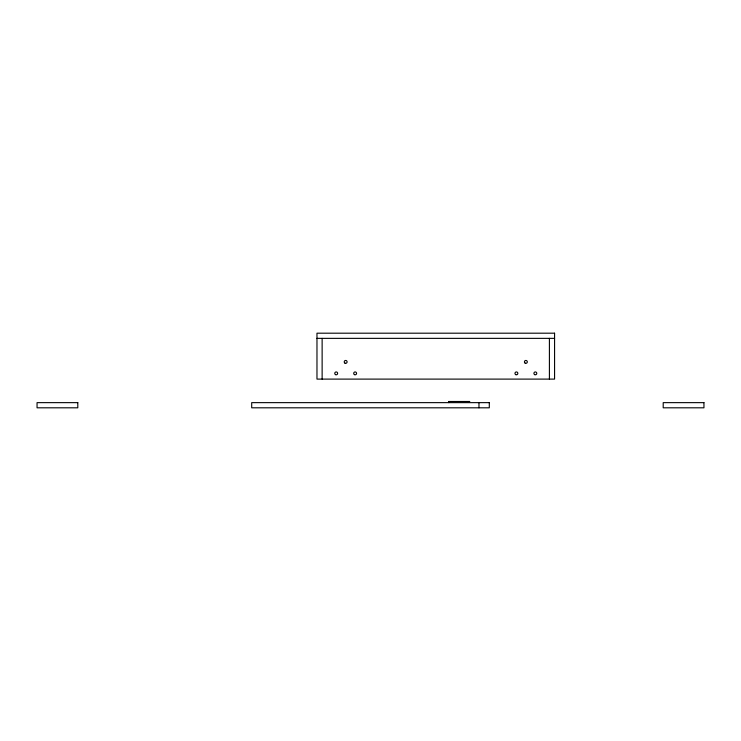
<?xml version="1.0" encoding="UTF-8"?>
<svg xmlns="http://www.w3.org/2000/svg" width="741" height="741" viewBox="0 0 741 741"><rect width="100%" height="100%" fill="white"/><g stroke="black" fill="none" stroke-linecap="round" stroke-linejoin="round"><path stroke-width="1.11" d="M316.972 338.359L554.574 338.359M448.49 401.492L469.803 401.492M549.405 338.359L549.405 379.105M478.973 402.641L478.973 407.809M448.731 401.492L448.861 402.641M322.131 338.359L322.131 379.105M554.574 333.191L316.972 333.191L316.972 379.105L554.574 379.105L554.574 333.191M77.796 402.641L37.05 402.641L37.05 407.809L77.796 407.809L77.796 402.641M489.301 402.641L251.699 402.641L251.699 407.809L489.301 407.809L489.301 402.641M703.95 402.641L663.204 402.641L663.204 407.809L703.95 407.809L703.95 402.641M335.478 374.613A1.436 1.436 0 0 0 337.627 373.371A1.436 1.436 0 0 0 335.478 372.13A1.436 1.436 0 0 0 335.478 374.613M344.945 363.136A1.436 1.436 0 0 0 347.103 361.895A1.436 1.436 0 0 0 344.945 360.645A1.436 1.436 0 0 0 344.945 363.136M354.42 374.613A1.436 1.436 0 0 0 356.569 373.371A1.436 1.436 0 0 0 354.42 372.13A1.436 1.436 0 0 0 354.42 374.613M525.156 363.136A1.436 1.436 0 0 0 527.314 361.895A1.436 1.436 0 0 0 525.156 360.645A1.436 1.436 0 0 0 525.156 363.136M515.69 374.613A1.436 1.436 0 0 0 517.839 373.371A1.436 1.436 0 0 0 515.69 372.13A1.436 1.436 0 0 0 515.69 374.613M534.632 374.613A1.436 1.436 0 0 0 536.78 373.371A1.436 1.436 0 0 0 534.632 372.13A1.436 1.436 0 0 0 534.632 374.613"/></g></svg>
